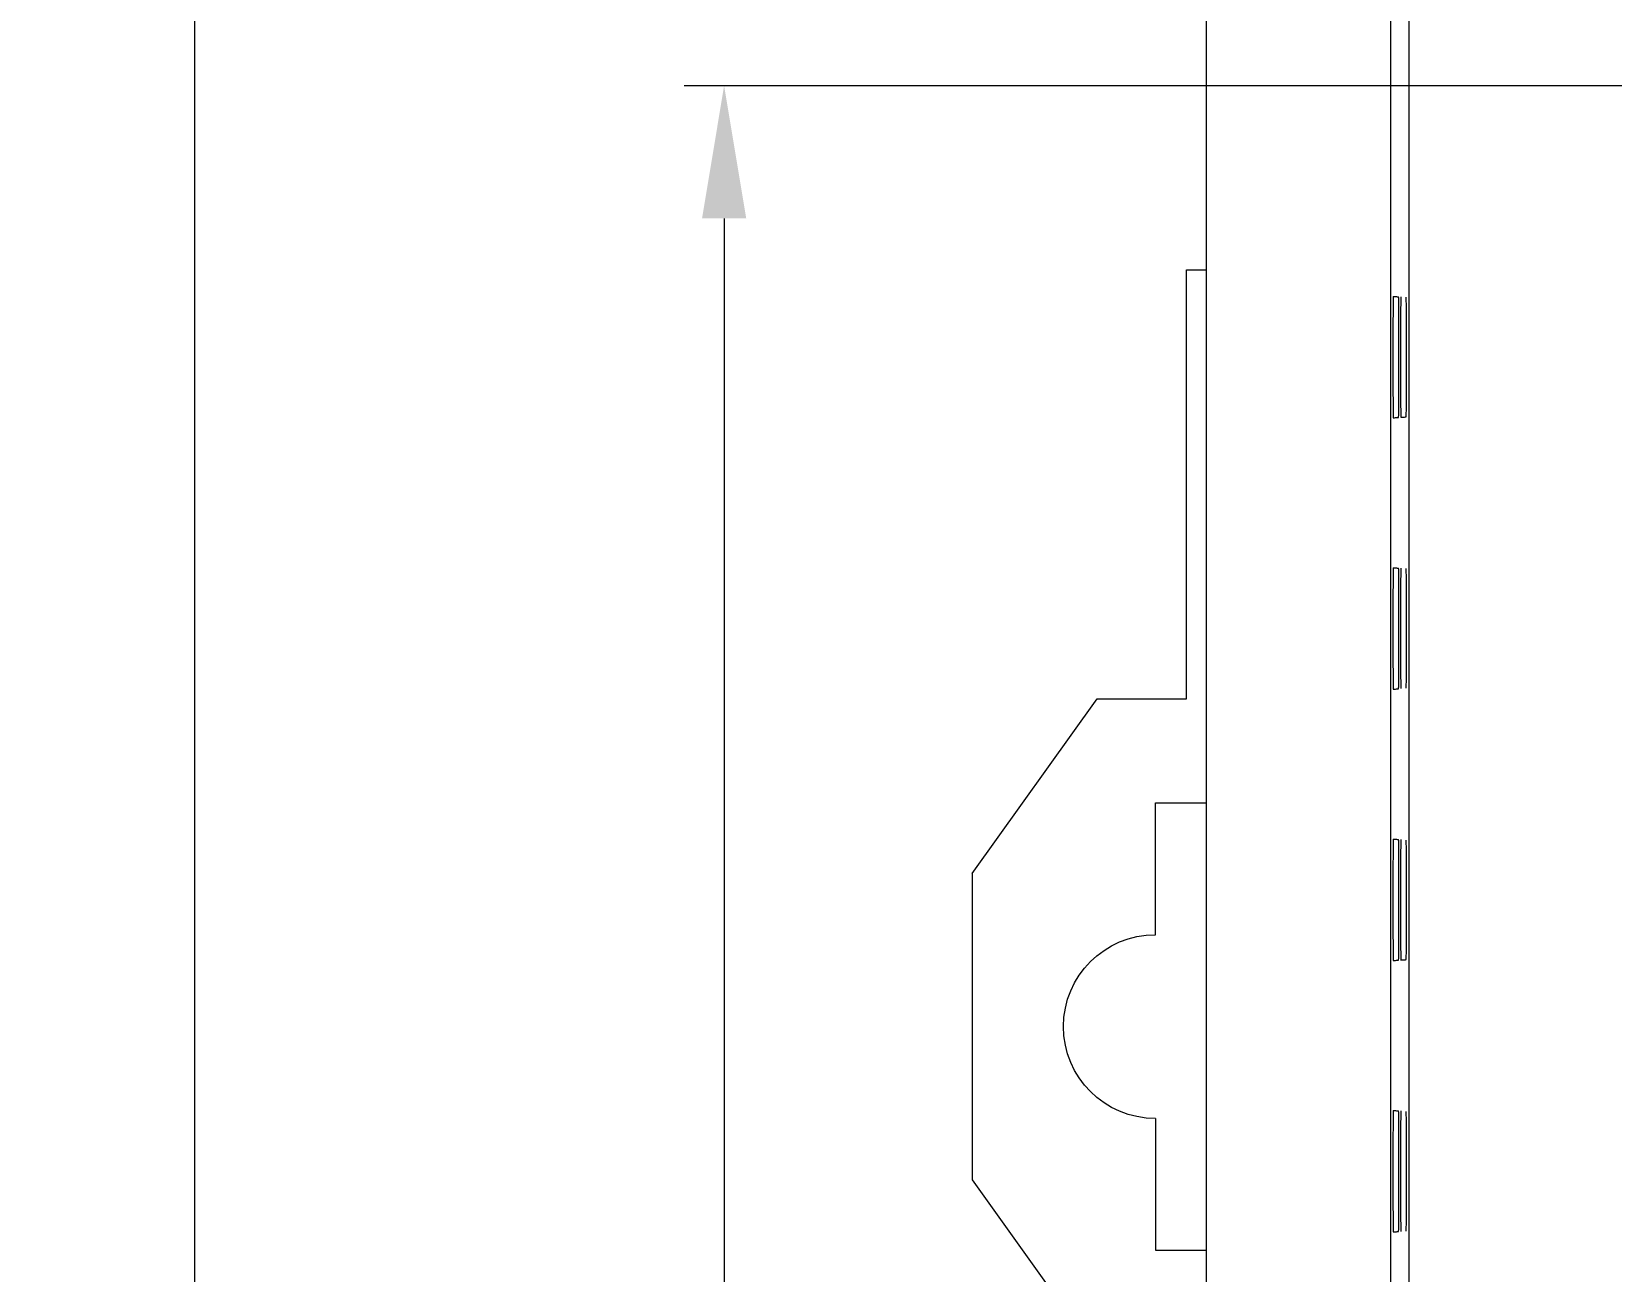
# Model space of a CAD drawing. Header units: millimetres. Extents: x -195 to 1349, y 148 to 750.
# Drawn here: x 743.33 to 769.52, y 466.57 to 487.13 of the extents above; entities that cross this region are included whole.
import ezdxf

# ---------------------------------------------------------------- set-up
doc = ezdxf.new("R2010")
doc.units = ezdxf.units.MM
doc.layers.get('0').update_dxf_attribs({"linetype": 'CONTINUOUS'})
doc.layers.get('Defpoints').update_dxf_attribs({"linetype": 'CONTINUOUS'})
doc.layers.add('4', color=7, linetype='CONTINUOUS', true_color=0xffffff)
doc.layers.add('55', color=7, linetype='CONTINUOUS', true_color=0xffffff)
doc.styles.add('ROMANC', font='romanc.shx', dxfattribs={"bigfont": 'gbcbig.shx'})
doc.dimstyles.new('YanXiu', dxfattribs={"dimtxt": 3.5, "dimasz": 2.2, "dimexe": 0.66, "dimexo": 0.66, "dimgap": 0.66, "dimtad": 0, "dimdec": 1, "dimdsep": 46, "dimtxsty": 'ROMANC', "dimcen": 0, "dimclrd": 131, "dimclre": 131, "dimclrt": 42, "dimazin": 2, "dimtfac": 1, "dimtdec": 1, "dimtofl": 0, "dimtmove": 0, "dimatfit": 3, "dimfxl": 1, "dimlwd": 5, "dimlwe": 5, "dimarcsym": 0})

# ---------------------------------------------------------------- blocks, each defined once
blk = doc.blocks.new('*D41')
at = {"color": 131, "lineweight": 5, "transparency": 16777216}
for p, q in [((783.379, 486.235), (754.151, 486.235)), ((754.811, 484.035), (754.811, 410.145)), ((754.811, 326.435), (754.811, 400.325)), ((784.75, 324.235), (754.151, 324.235))]:
    blk.add_line(p, q, dxfattribs=at)
at = {"color": 131, "lineweight": 18, "transparency": 16777216}
for points in [[(754.445, 484.035), (755.178, 484.035), (754.811, 486.235)], [(754.445, 326.435), (755.178, 326.435), (754.811, 324.235)]]:
    blk.add_solid(points, dxfattribs=at)
at = {"layer": 'Defpoints', "color": 0, "lineweight": 18, "transparency": 16777216}
for p in [(784.039, 486.235), (754.811, 324.235), (785.41, 324.235)]:
    blk.add_point(p, dxfattribs=at)
at = {"color": 42, "lineweight": 18, "transparency": 16777216, "insert": (754.811, 405.235), "char_height": 3.5, "attachment_point": 5, "rotation": 90, "style": 'ROMANC'}
blk.add_mtext('162', dxfattribs=at)
blk = doc.blocks.new('*D42')
at = {"color": 131, "lineweight": 5, "transparency": 16777216}
for p, q in [((768.139, 491.231), (745.371, 491.231)), ((746.031, 489.031), (746.031, 410.145)), ((746.031, 321.439), (746.031, 400.325)), ((768.139, 319.239), (745.371, 319.239))]:
    blk.add_line(p, q, dxfattribs=at)
at = {"color": 131, "lineweight": 18, "transparency": 16777216}
for points in [[(745.665, 489.031), (746.398, 489.031), (746.031, 491.231)], [(745.665, 321.439), (746.398, 321.439), (746.031, 319.239)]]:
    blk.add_solid(points, dxfattribs=at)
at = {"layer": 'Defpoints', "color": 0, "lineweight": 18, "transparency": 16777216}
for p in [(768.799, 491.231), (746.031, 319.239), (768.799, 319.239)]:
    blk.add_point(p, dxfattribs=at)
at = {"color": 42, "lineweight": 18, "transparency": 16777216, "insert": (746.031, 405.235), "char_height": 3.5, "attachment_point": 5, "rotation": 90, "style": 'ROMANC'}
blk.add_mtext('172', dxfattribs=at)
blk = doc.blocks.new('*D43')
at = {"color": 131, "lineweight": 5, "transparency": 16777216}
for p, q in [((779.094, 499.735), (739.1, 499.735)), ((739.76, 497.535), (739.76, 410.145)), ((739.76, 312.935), (739.76, 400.325)), ((779.784, 310.735), (739.1, 310.735))]:
    blk.add_line(p, q, dxfattribs=at)
at = {"color": 131, "lineweight": 18, "transparency": 16777216}
for points in [[(739.393, 497.535), (740.126, 497.535), (739.76, 499.735)], [(739.393, 312.935), (740.126, 312.935), (739.76, 310.735)]]:
    blk.add_solid(points, dxfattribs=at)
at = {"layer": 'Defpoints', "color": 0, "lineweight": 18, "transparency": 16777216}
for p in [(739.76, 499.735), (779.754, 499.735), (780.444, 310.735)]:
    blk.add_point(p, dxfattribs=at)
at = {"color": 42, "lineweight": 18, "transparency": 16777216, "insert": (739.76, 405.235), "char_height": 3.5, "attachment_point": 5, "rotation": 90, "style": 'ROMANC'}
blk.add_mtext('189', dxfattribs=at)
blk = doc.blocks.new('*D44')
at = {"color": 131, "lineweight": 5, "transparency": 16777216}
for p, q in [((764.4, 505.033), (730.865, 505.033)), ((731.525, 502.833), (731.525, 410.395)), ((731.525, 307.638), (731.525, 400.075)), ((764.4, 305.438), (730.865, 305.438))]:
    blk.add_line(p, q, dxfattribs=at)
at = {"color": 131, "lineweight": 18, "transparency": 16777216}
for points in [[(731.159, 502.833), (731.892, 502.833), (731.525, 505.033)], [(731.159, 307.638), (731.892, 307.638), (731.525, 305.438)]]:
    blk.add_solid(points, dxfattribs=at)
at = {"layer": 'Defpoints', "color": 0, "lineweight": 18, "transparency": 16777216}
for p in [(765.06, 505.033), (731.525, 305.438), (765.06, 305.438)]:
    blk.add_point(p, dxfattribs=at)
at = {"color": 42, "lineweight": 18, "transparency": 16777216, "insert": (731.525, 405.235), "char_height": 3.5, "attachment_point": 5, "rotation": 90, "style": 'ROMANC'}
blk.add_mtext('200', dxfattribs=at)

msp = doc.modelspace()

# ---------------------------------------------------------------- linework, layer by layer
at = {"layer": '4', "color": 7, "linetype": 'Continuous', "lineweight": 18}
for p, q in [((762.807, 317.039), (762.807, 493.431)), ((765.857, 492.781), (765.857, 317.689))]:
    msp.add_line(p, q, dxfattribs=at)
for points, knots in [([(766.165, 457.985), (766.165, 458.13), (766.165, 458.274), (766.165, 469.239), (766.165, 480.061), (766.165, 490.882)], [0, 0, 0, 0, 0.013153, 0.013153, 1, 1, 1, 1]), ([(765.903, 482.742), (765.902, 482.742), (765.902, 482.736), (765.901, 482.717), (765.901, 482.709), (765.901, 482.695), (765.901, 482.689), (765.901, 482.678), (765.901, 482.672), (765.9, 482.653), (765.9, 482.625), (765.9, 482.591), (765.9, 482.564), (765.899, 482.555), (765.899, 482.535), (765.899, 482.525), (765.899, 482.493), (765.899, 482.471), (765.899, 482.401), (765.898, 482.351), (765.898, 482.282), (765.898, 482.268), (765.898, 482.239), (765.898, 482.225), (765.898, 482.181), (765.898, 482.152), (765.898, 482.091), (765.898, 482.06), (765.897, 482.013), (765.897, 481.997), (765.897, 481.965), (765.897, 481.949), (765.897, 481.9), (765.897, 481.835), (765.897, 481.769), (765.897, 481.703), (765.897, 481.67), (765.897, 481.621), (765.897, 481.604), (765.897, 481.572), (765.897, 481.49), (765.898, 481.412), (765.898, 481.336), (765.898, 481.32), (765.898, 481.29), (765.898, 481.276), (765.898, 481.232), (765.898, 481.204), (765.898, 481.122), (765.899, 481.071), (765.899, 481.012), (765.899, 481), (765.899, 480.978), (765.899, 480.968), (765.899, 480.936), (765.899, 480.917), (765.9, 480.88), (765.9, 480.863), (765.9, 480.832), (765.9, 480.818), (765.901, 480.792), (765.901, 480.77), (765.901, 480.754), (765.902, 480.741), (765.902, 480.736), (765.902, 480.73), (765.902, 480.728), (765.903, 480.728)], [0, 0, 0, 0, 0.0625, 0.0625, 0.09375, 0.09375, 0.109375, 0.109375, 0.125, 0.125, 0.15625, 0.1875, 0.1875, 0.203125, 0.203125, 0.21875, 0.21875, 0.25, 0.25, 0.3125, 0.3125, 0.328125, 0.328125, 0.34375, 0.34375, 0.375, 0.375, 0.40625, 0.40625, 0.421875, 0.421875, 0.4375, 0.4375, 0.46875, 0.5, 0.5, 0.53125, 0.53125, 0.546875, 0.546875, 0.5625, 0.625, 0.625, 0.640625, 0.640625, 0.65625, 0.65625, 0.6875, 0.6875, 0.75, 0.75, 0.765625, 0.765625, 0.78125, 0.78125, 0.8125, 0.8125, 0.84375, 0.84375, 0.875, 0.875, 0.90625, 0.9375, 0.9375, 0.96875, 0.96875, 1, 1, 1, 1]), ([(765.903, 482.742), (765.916, 482.741), (765.929, 482.741), (765.952, 482.739), (765.961, 482.738), (765.977, 482.737), (765.984, 482.737), (765.992, 482.736)], [0, 0, 0, 0, 0.448296, 0.448296, 0.75351, 0.75351, 1, 1, 1, 1]), ([(765.992, 480.734), (765.992, 480.735), (765.992, 480.741), (765.993, 480.76), (765.993, 480.768), (765.993, 480.787), (765.994, 480.798), (765.994, 480.823), (765.994, 480.851), (765.994, 480.885), (765.995, 480.912), (765.995, 480.921), (765.995, 480.941), (765.995, 480.951), (765.995, 480.983), (765.995, 481.005), (765.996, 481.074), (765.996, 481.124), (765.996, 481.192), (765.996, 481.206), (765.996, 481.235), (765.996, 481.249), (765.996, 481.292), (765.997, 481.322), (765.997, 481.382), (765.997, 481.413), (765.997, 481.46), (765.997, 481.475), (765.997, 481.507), (765.997, 481.524), (765.997, 481.572), (765.997, 481.637), (765.997, 481.702), (765.997, 481.767), (765.997, 481.8), (765.997, 481.849), (765.997, 481.865), (765.997, 481.898), (765.997, 481.979), (765.997, 482.057), (765.997, 482.132), (765.997, 482.147), (765.996, 482.177), (765.996, 482.192), (765.996, 482.236), (765.996, 482.264), (765.996, 482.345), (765.996, 482.396), (765.995, 482.454), (765.995, 482.465), (765.995, 482.487), (765.995, 482.498), (765.995, 482.529), (765.995, 482.549), (765.994, 482.585), (765.994, 482.602), (765.994, 482.633), (765.994, 482.647), (765.994, 482.672), (765.993, 482.694), (765.993, 482.71), (765.993, 482.723), (765.992, 482.728), (765.992, 482.735), (765.992, 482.736), (765.992, 482.736)], [0, 0, 0, 0, 0.0625, 0.0625, 0.09375, 0.09375, 0.125, 0.125, 0.15625, 0.1875, 0.1875, 0.203125, 0.203125, 0.21875, 0.21875, 0.25, 0.25, 0.3125, 0.3125, 0.328125, 0.328125, 0.34375, 0.34375, 0.375, 0.375, 0.40625, 0.40625, 0.421875, 0.421875, 0.4375, 0.4375, 0.46875, 0.5, 0.5, 0.53125, 0.53125, 0.546875, 0.546875, 0.5625, 0.625, 0.625, 0.640625, 0.640625, 0.65625, 0.65625, 0.6875, 0.6875, 0.75, 0.75, 0.765625, 0.765625, 0.78125, 0.78125, 0.8125, 0.8125, 0.84375, 0.84375, 0.875, 0.875, 0.90625, 0.9375, 0.9375, 0.96875, 0.96875, 1, 1, 1, 1]), ([(766.028, 482.734), (766.028, 482.734), (766.028, 482.727), (766.027, 482.708), (766.027, 482.7), (766.027, 482.686), (766.027, 482.681), (766.026, 482.67), (766.026, 482.664), (766.026, 482.645), (766.026, 482.617), (766.026, 482.584), (766.025, 482.557), (766.025, 482.547), (766.025, 482.528), (766.025, 482.518), (766.025, 482.486), (766.025, 482.464), (766.024, 482.395), (766.024, 482.345), (766.024, 482.277), (766.024, 482.263), (766.024, 482.235), (766.024, 482.221), (766.024, 482.177), (766.024, 482.148), (766.023, 482.088), (766.023, 482.057), (766.023, 482.01), (766.023, 481.995), (766.023, 481.963), (766.023, 481.947), (766.023, 481.898), (766.023, 481.834), (766.023, 481.769), (766.023, 481.704), (766.023, 481.671), (766.023, 481.622), (766.023, 481.606), (766.023, 481.573), (766.023, 481.492), (766.023, 481.415), (766.023, 481.339), (766.024, 481.324), (766.024, 481.294), (766.024, 481.28), (766.024, 481.236), (766.024, 481.208), (766.024, 481.127), (766.024, 481.077), (766.025, 481.018), (766.025, 481.007), (766.025, 480.985), (766.025, 480.974), (766.025, 480.943), (766.025, 480.924), (766.026, 480.888), (766.026, 480.871), (766.026, 480.84), (766.026, 480.826), (766.026, 480.801), (766.027, 480.779), (766.027, 480.763), (766.027, 480.75), (766.028, 480.745), (766.028, 480.739), (766.028, 480.737), (766.028, 480.737)], [0, 0, 0, 0, 0.0625, 0.0625, 0.09375, 0.09375, 0.109375, 0.109375, 0.125, 0.125, 0.15625, 0.1875, 0.1875, 0.203125, 0.203125, 0.21875, 0.21875, 0.25, 0.25, 0.3125, 0.3125, 0.328125, 0.328125, 0.34375, 0.34375, 0.375, 0.375, 0.40625, 0.40625, 0.421875, 0.421875, 0.4375, 0.4375, 0.46875, 0.5, 0.5, 0.53125, 0.53125, 0.546875, 0.546875, 0.5625, 0.625, 0.625, 0.640625, 0.640625, 0.65625, 0.65625, 0.6875, 0.6875, 0.75, 0.75, 0.765625, 0.765625, 0.78125, 0.78125, 0.8125, 0.8125, 0.84375, 0.84375, 0.875, 0.875, 0.90625, 0.9375, 0.9375, 0.96875, 0.96875, 1, 1, 1, 1]), ([(766.117, 480.743), (766.118, 480.743), (766.118, 480.75), (766.119, 480.769), (766.119, 480.776), (766.119, 480.795), (766.119, 480.806), (766.12, 480.831), (766.12, 480.859), (766.12, 480.892), (766.12, 480.919), (766.12, 480.929), (766.121, 480.948), (766.121, 480.958), (766.121, 480.989), (766.121, 481.011), (766.121, 481.08), (766.122, 481.13), (766.122, 481.197), (766.122, 481.211), (766.122, 481.239), (766.122, 481.253), (766.122, 481.296), (766.122, 481.325), (766.122, 481.385), (766.122, 481.416), (766.122, 481.462), (766.122, 481.478), (766.123, 481.509), (766.123, 481.525), (766.123, 481.573), (766.123, 481.638), (766.123, 481.702), (766.123, 481.767), (766.123, 481.799), (766.123, 481.848), (766.123, 481.864), (766.123, 481.897), (766.123, 481.977), (766.122, 482.054), (766.122, 482.129), (766.122, 482.144), (766.122, 482.173), (766.122, 482.188), (766.122, 482.231), (766.122, 482.259), (766.122, 482.34), (766.121, 482.39), (766.121, 482.448), (766.121, 482.459), (766.121, 482.481), (766.121, 482.491), (766.121, 482.522), (766.12, 482.542), (766.12, 482.578), (766.12, 482.594), (766.12, 482.625), (766.12, 482.639), (766.119, 482.664), (766.119, 482.686), (766.119, 482.702), (766.118, 482.714), (766.118, 482.719), (766.118, 482.726), (766.118, 482.727), (766.117, 482.727)], [0, 0, 0, 0, 0.0625, 0.0625, 0.09375, 0.09375, 0.125, 0.125, 0.15625, 0.1875, 0.1875, 0.203125, 0.203125, 0.21875, 0.21875, 0.25, 0.25, 0.3125, 0.3125, 0.328125, 0.328125, 0.34375, 0.34375, 0.375, 0.375, 0.40625, 0.40625, 0.421875, 0.421875, 0.4375, 0.4375, 0.46875, 0.5, 0.5, 0.53125, 0.53125, 0.546875, 0.546875, 0.5625, 0.625, 0.625, 0.640625, 0.640625, 0.65625, 0.65625, 0.6875, 0.6875, 0.75, 0.75, 0.765625, 0.765625, 0.78125, 0.78125, 0.8125, 0.8125, 0.84375, 0.84375, 0.875, 0.875, 0.90625, 0.9375, 0.9375, 0.96875, 0.96875, 1, 1, 1, 1]), ([(765.903, 480.728), (765.916, 480.729), (765.929, 480.73), (765.952, 480.732), (765.961, 480.732), (765.977, 480.733), (765.984, 480.734), (765.992, 480.734)], [0, 0, 0, 0, 0.448295, 0.448295, 0.75351, 0.75351, 1, 1, 1, 1]), ([(766.028, 480.737), (766.04, 480.738), (766.052, 480.739), (766.073, 480.74), (766.082, 480.741), (766.1, 480.742), (766.109, 480.743), (766.117, 480.743)], [0, 0, 0, 0, 0.406541, 0.406541, 0.703271, 0.703271, 1, 1, 1, 1]), ([(765.903, 478.242), (765.902, 478.242), (765.902, 478.236), (765.901, 478.217), (765.901, 478.209), (765.901, 478.195), (765.901, 478.189), (765.901, 478.178), (765.901, 478.172), (765.9, 478.153), (765.9, 478.125), (765.9, 478.091), (765.9, 478.064), (765.899, 478.055), (765.899, 478.035), (765.899, 478.025), (765.899, 477.993), (765.899, 477.971), (765.899, 477.901), (765.898, 477.851), (765.898, 477.782), (765.898, 477.768), (765.898, 477.739), (765.898, 477.725), (765.898, 477.681), (765.898, 477.652), (765.898, 477.591), (765.898, 477.56), (765.897, 477.513), (765.897, 477.497), (765.897, 477.465), (765.897, 477.449), (765.897, 477.4), (765.897, 477.335), (765.897, 477.269), (765.897, 477.203), (765.897, 477.17), (765.897, 477.121), (765.897, 477.104), (765.897, 477.072), (765.897, 476.99), (765.898, 476.912), (765.898, 476.836), (765.898, 476.82), (765.898, 476.79), (765.898, 476.776), (765.898, 476.732), (765.898, 476.704), (765.898, 476.622), (765.899, 476.571), (765.899, 476.512), (765.899, 476.5), (765.899, 476.478), (765.899, 476.468), (765.899, 476.436), (765.899, 476.417), (765.9, 476.38), (765.9, 476.363), (765.9, 476.332), (765.9, 476.318), (765.901, 476.292), (765.901, 476.27), (765.901, 476.254), (765.902, 476.241), (765.902, 476.236), (765.902, 476.23), (765.902, 476.228), (765.903, 476.228)], [0, 0, 0, 0, 0.0625, 0.0625, 0.09375, 0.09375, 0.109375, 0.109375, 0.125, 0.125, 0.15625, 0.1875, 0.1875, 0.203125, 0.203125, 0.21875, 0.21875, 0.25, 0.25, 0.3125, 0.3125, 0.328125, 0.328125, 0.34375, 0.34375, 0.375, 0.375, 0.40625, 0.40625, 0.421875, 0.421875, 0.4375, 0.4375, 0.46875, 0.5, 0.5, 0.53125, 0.53125, 0.546875, 0.546875, 0.5625, 0.625, 0.625, 0.640625, 0.640625, 0.65625, 0.65625, 0.6875, 0.6875, 0.75, 0.75, 0.765625, 0.765625, 0.78125, 0.78125, 0.8125, 0.8125, 0.84375, 0.84375, 0.875, 0.875, 0.90625, 0.9375, 0.9375, 0.96875, 0.96875, 1, 1, 1, 1]), ([(765.903, 478.242), (765.916, 478.241), (765.929, 478.241), (765.952, 478.239), (765.961, 478.238), (765.977, 478.237), (765.984, 478.237), (765.992, 478.236)], [0, 0, 0, 0, 0.448296, 0.448296, 0.75351, 0.75351, 1, 1, 1, 1]), ([(765.992, 476.234), (765.992, 476.235), (765.992, 476.241), (765.993, 476.26), (765.993, 476.268), (765.993, 476.287), (765.994, 476.298), (765.994, 476.323), (765.994, 476.351), (765.994, 476.385), (765.995, 476.412), (765.995, 476.421), (765.995, 476.441), (765.995, 476.451), (765.995, 476.483), (765.995, 476.505), (765.996, 476.574), (765.996, 476.624), (765.996, 476.692), (765.996, 476.706), (765.996, 476.735), (765.996, 476.749), (765.996, 476.792), (765.997, 476.822), (765.997, 476.882), (765.997, 476.913), (765.997, 476.96), (765.997, 476.975), (765.997, 477.007), (765.997, 477.024), (765.997, 477.072), (765.997, 477.137), (765.997, 477.202), (765.997, 477.267), (765.997, 477.3), (765.997, 477.349), (765.997, 477.365), (765.997, 477.398), (765.997, 477.479), (765.997, 477.557), (765.997, 477.632), (765.997, 477.647), (765.996, 477.677), (765.996, 477.692), (765.996, 477.736), (765.996, 477.764), (765.996, 477.845), (765.996, 477.896), (765.995, 477.954), (765.995, 477.965), (765.995, 477.987), (765.995, 477.998), (765.995, 478.029), (765.995, 478.049), (765.994, 478.085), (765.994, 478.102), (765.994, 478.133), (765.994, 478.147), (765.994, 478.172), (765.993, 478.194), (765.993, 478.21), (765.993, 478.223), (765.992, 478.228), (765.992, 478.235), (765.992, 478.236), (765.992, 478.236)], [0, 0, 0, 0, 0.0625, 0.0625, 0.09375, 0.09375, 0.125, 0.125, 0.15625, 0.1875, 0.1875, 0.203125, 0.203125, 0.21875, 0.21875, 0.25, 0.25, 0.3125, 0.3125, 0.328125, 0.328125, 0.34375, 0.34375, 0.375, 0.375, 0.40625, 0.40625, 0.421875, 0.421875, 0.4375, 0.4375, 0.46875, 0.5, 0.5, 0.53125, 0.53125, 0.546875, 0.546875, 0.5625, 0.625, 0.625, 0.640625, 0.640625, 0.65625, 0.65625, 0.6875, 0.6875, 0.75, 0.75, 0.765625, 0.765625, 0.78125, 0.78125, 0.8125, 0.8125, 0.84375, 0.84375, 0.875, 0.875, 0.90625, 0.9375, 0.9375, 0.96875, 0.96875, 1, 1, 1, 1]), ([(766.028, 478.234), (766.028, 478.234), (766.028, 478.227), (766.027, 478.208), (766.027, 478.2), (766.027, 478.186), (766.027, 478.181), (766.026, 478.17), (766.026, 478.164), (766.026, 478.145), (766.026, 478.117), (766.026, 478.084), (766.025, 478.057), (766.025, 478.047), (766.025, 478.028), (766.025, 478.018), (766.025, 477.986), (766.025, 477.964), (766.024, 477.895), (766.024, 477.845), (766.024, 477.777), (766.024, 477.763), (766.024, 477.735), (766.024, 477.721), (766.024, 477.677), (766.024, 477.648), (766.023, 477.588), (766.023, 477.557), (766.023, 477.51), (766.023, 477.495), (766.023, 477.463), (766.023, 477.447), (766.023, 477.398), (766.023, 477.334), (766.023, 477.269), (766.023, 477.204), (766.023, 477.171), (766.023, 477.122), (766.023, 477.106), (766.023, 477.073), (766.023, 476.992), (766.023, 476.915), (766.023, 476.839), (766.024, 476.824), (766.024, 476.794), (766.024, 476.78), (766.024, 476.736), (766.024, 476.708), (766.024, 476.627), (766.024, 476.577), (766.025, 476.518), (766.025, 476.507), (766.025, 476.485), (766.025, 476.474), (766.025, 476.443), (766.025, 476.424), (766.026, 476.388), (766.026, 476.371), (766.026, 476.34), (766.026, 476.326), (766.026, 476.301), (766.027, 476.279), (766.027, 476.263), (766.027, 476.25), (766.028, 476.245), (766.028, 476.239), (766.028, 476.237), (766.028, 476.237)], [0, 0, 0, 0, 0.0625, 0.0625, 0.09375, 0.09375, 0.109375, 0.109375, 0.125, 0.125, 0.15625, 0.1875, 0.1875, 0.203125, 0.203125, 0.21875, 0.21875, 0.25, 0.25, 0.3125, 0.3125, 0.328125, 0.328125, 0.34375, 0.34375, 0.375, 0.375, 0.40625, 0.40625, 0.421875, 0.421875, 0.4375, 0.4375, 0.46875, 0.5, 0.5, 0.53125, 0.53125, 0.546875, 0.546875, 0.5625, 0.625, 0.625, 0.640625, 0.640625, 0.65625, 0.65625, 0.6875, 0.6875, 0.75, 0.75, 0.765625, 0.765625, 0.78125, 0.78125, 0.8125, 0.8125, 0.84375, 0.84375, 0.875, 0.875, 0.90625, 0.9375, 0.9375, 0.96875, 0.96875, 1, 1, 1, 1]), ([(766.117, 476.243), (766.118, 476.243), (766.118, 476.25), (766.119, 476.269), (766.119, 476.276), (766.119, 476.295), (766.119, 476.306), (766.12, 476.331), (766.12, 476.359), (766.12, 476.392), (766.12, 476.419), (766.12, 476.429), (766.121, 476.448), (766.121, 476.458), (766.121, 476.489), (766.121, 476.511), (766.121, 476.58), (766.122, 476.63), (766.122, 476.697), (766.122, 476.711), (766.122, 476.739), (766.122, 476.753), (766.122, 476.796), (766.122, 476.825), (766.122, 476.885), (766.122, 476.916), (766.122, 476.962), (766.122, 476.978), (766.123, 477.009), (766.123, 477.025), (766.123, 477.073), (766.123, 477.138), (766.123, 477.202), (766.123, 477.267), (766.123, 477.299), (766.123, 477.348), (766.123, 477.364), (766.123, 477.397), (766.123, 477.477), (766.122, 477.554), (766.122, 477.629), (766.122, 477.644), (766.122, 477.673), (766.122, 477.688), (766.122, 477.731), (766.122, 477.759), (766.122, 477.84), (766.121, 477.89), (766.121, 477.948), (766.121, 477.959), (766.121, 477.981), (766.121, 477.991), (766.121, 478.022), (766.12, 478.042), (766.12, 478.078), (766.12, 478.094), (766.12, 478.125), (766.12, 478.139), (766.119, 478.164), (766.119, 478.186), (766.119, 478.202), (766.118, 478.214), (766.118, 478.219), (766.118, 478.226), (766.118, 478.227), (766.117, 478.227)], [0, 0, 0, 0, 0.0625, 0.0625, 0.09375, 0.09375, 0.125, 0.125, 0.15625, 0.1875, 0.1875, 0.203125, 0.203125, 0.21875, 0.21875, 0.25, 0.25, 0.3125, 0.3125, 0.328125, 0.328125, 0.34375, 0.34375, 0.375, 0.375, 0.40625, 0.40625, 0.421875, 0.421875, 0.4375, 0.4375, 0.46875, 0.5, 0.5, 0.53125, 0.53125, 0.546875, 0.546875, 0.5625, 0.625, 0.625, 0.640625, 0.640625, 0.65625, 0.65625, 0.6875, 0.6875, 0.75, 0.75, 0.765625, 0.765625, 0.78125, 0.78125, 0.8125, 0.8125, 0.84375, 0.84375, 0.875, 0.875, 0.90625, 0.9375, 0.9375, 0.96875, 0.96875, 1, 1, 1, 1]), ([(765.903, 476.228), (765.916, 476.229), (765.929, 476.23), (765.952, 476.232), (765.961, 476.232), (765.977, 476.233), (765.984, 476.234), (765.992, 476.234)], [0, 0, 0, 0, 0.448295, 0.448295, 0.75351, 0.75351, 1, 1, 1, 1]), ([(765.903, 473.742), (765.902, 473.742), (765.902, 473.736), (765.901, 473.717), (765.901, 473.709), (765.901, 473.695), (765.901, 473.689), (765.901, 473.678), (765.901, 473.672), (765.9, 473.653), (765.9, 473.625), (765.9, 473.591), (765.9, 473.564), (765.899, 473.555), (765.899, 473.535), (765.899, 473.525), (765.899, 473.493), (765.899, 473.471), (765.899, 473.401), (765.898, 473.351), (765.898, 473.282), (765.898, 473.268), (765.898, 473.239), (765.898, 473.225), (765.898, 473.181), (765.898, 473.152), (765.898, 473.091), (765.898, 473.06), (765.897, 473.013), (765.897, 472.997), (765.897, 472.965), (765.897, 472.949), (765.897, 472.9), (765.897, 472.835), (765.897, 472.769), (765.897, 472.703), (765.897, 472.67), (765.897, 472.621), (765.897, 472.604), (765.897, 472.572), (765.897, 472.49), (765.898, 472.412), (765.898, 472.336), (765.898, 472.32), (765.898, 472.29), (765.898, 472.276), (765.898, 472.232), (765.898, 472.204), (765.898, 472.122), (765.899, 472.071), (765.899, 472.012), (765.899, 472), (765.899, 471.978), (765.899, 471.968), (765.899, 471.936), (765.899, 471.917), (765.9, 471.88), (765.9, 471.863), (765.9, 471.832), (765.9, 471.818), (765.901, 471.792), (765.901, 471.77), (765.901, 471.754), (765.902, 471.741), (765.902, 471.736), (765.902, 471.73), (765.902, 471.728), (765.903, 471.728)], [0, 0, 0, 0, 0.0625, 0.0625, 0.09375, 0.09375, 0.109375, 0.109375, 0.125, 0.125, 0.15625, 0.1875, 0.1875, 0.203125, 0.203125, 0.21875, 0.21875, 0.25, 0.25, 0.3125, 0.3125, 0.328125, 0.328125, 0.34375, 0.34375, 0.375, 0.375, 0.40625, 0.40625, 0.421875, 0.421875, 0.4375, 0.4375, 0.46875, 0.5, 0.5, 0.53125, 0.53125, 0.546875, 0.546875, 0.5625, 0.625, 0.625, 0.640625, 0.640625, 0.65625, 0.65625, 0.6875, 0.6875, 0.75, 0.75, 0.765625, 0.765625, 0.78125, 0.78125, 0.8125, 0.8125, 0.84375, 0.84375, 0.875, 0.875, 0.90625, 0.9375, 0.9375, 0.96875, 0.96875, 1, 1, 1, 1]), ([(765.903, 473.742), (765.916, 473.741), (765.929, 473.741), (765.952, 473.739), (765.961, 473.738), (765.977, 473.737), (765.984, 473.737), (765.992, 473.736)], [0, 0, 0, 0, 0.448296, 0.448296, 0.75351, 0.75351, 1, 1, 1, 1]), ([(765.992, 471.734), (765.992, 471.735), (765.992, 471.741), (765.993, 471.76), (765.993, 471.768), (765.993, 471.787), (765.994, 471.798), (765.994, 471.823), (765.994, 471.851), (765.994, 471.885), (765.995, 471.912), (765.995, 471.921), (765.995, 471.941), (765.995, 471.951), (765.995, 471.983), (765.995, 472.005), (765.996, 472.074), (765.996, 472.124), (765.996, 472.192), (765.996, 472.206), (765.996, 472.235), (765.996, 472.249), (765.996, 472.292), (765.997, 472.322), (765.997, 472.382), (765.997, 472.413), (765.997, 472.46), (765.997, 472.475), (765.997, 472.507), (765.997, 472.524), (765.997, 472.572), (765.997, 472.637), (765.997, 472.702), (765.997, 472.767), (765.997, 472.8), (765.997, 472.849), (765.997, 472.865), (765.997, 472.898), (765.997, 472.979), (765.997, 473.057), (765.997, 473.132), (765.997, 473.147), (765.996, 473.177), (765.996, 473.192), (765.996, 473.236), (765.996, 473.264), (765.996, 473.345), (765.996, 473.396), (765.995, 473.454), (765.995, 473.465), (765.995, 473.487), (765.995, 473.498), (765.995, 473.529), (765.995, 473.549), (765.994, 473.585), (765.994, 473.602), (765.994, 473.633), (765.994, 473.647), (765.994, 473.672), (765.993, 473.694), (765.993, 473.71), (765.993, 473.723), (765.992, 473.728), (765.992, 473.735), (765.992, 473.736), (765.992, 473.736)], [0, 0, 0, 0, 0.0625, 0.0625, 0.09375, 0.09375, 0.125, 0.125, 0.15625, 0.1875, 0.1875, 0.203125, 0.203125, 0.21875, 0.21875, 0.25, 0.25, 0.3125, 0.3125, 0.328125, 0.328125, 0.34375, 0.34375, 0.375, 0.375, 0.40625, 0.40625, 0.421875, 0.421875, 0.4375, 0.4375, 0.46875, 0.5, 0.5, 0.53125, 0.53125, 0.546875, 0.546875, 0.5625, 0.625, 0.625, 0.640625, 0.640625, 0.65625, 0.65625, 0.6875, 0.6875, 0.75, 0.75, 0.765625, 0.765625, 0.78125, 0.78125, 0.8125, 0.8125, 0.84375, 0.84375, 0.875, 0.875, 0.90625, 0.9375, 0.9375, 0.96875, 0.96875, 1, 1, 1, 1]), ([(766.028, 473.734), (766.028, 473.734), (766.028, 473.727), (766.027, 473.708), (766.027, 473.7), (766.027, 473.686), (766.027, 473.681), (766.026, 473.67), (766.026, 473.664), (766.026, 473.645), (766.026, 473.617), (766.026, 473.584), (766.025, 473.557), (766.025, 473.547), (766.025, 473.528), (766.025, 473.518), (766.025, 473.486), (766.025, 473.464), (766.024, 473.395), (766.024, 473.345), (766.024, 473.277), (766.024, 473.263), (766.024, 473.235), (766.024, 473.221), (766.024, 473.177), (766.024, 473.148), (766.023, 473.088), (766.023, 473.057), (766.023, 473.01), (766.023, 472.995), (766.023, 472.963), (766.023, 472.947), (766.023, 472.898), (766.023, 472.834), (766.023, 472.769), (766.023, 472.704), (766.023, 472.671), (766.023, 472.622), (766.023, 472.606), (766.023, 472.573), (766.023, 472.492), (766.023, 472.415), (766.023, 472.339), (766.024, 472.324), (766.024, 472.294), (766.024, 472.28), (766.024, 472.236), (766.024, 472.208), (766.024, 472.127), (766.024, 472.077), (766.025, 472.018), (766.025, 472.007), (766.025, 471.985), (766.025, 471.974), (766.025, 471.943), (766.025, 471.924), (766.026, 471.888), (766.026, 471.871), (766.026, 471.84), (766.026, 471.826), (766.026, 471.801), (766.027, 471.779), (766.027, 471.763), (766.027, 471.75), (766.028, 471.745), (766.028, 471.739), (766.028, 471.737), (766.028, 471.737)], [0, 0, 0, 0, 0.0625, 0.0625, 0.09375, 0.09375, 0.109375, 0.109375, 0.125, 0.125, 0.15625, 0.1875, 0.1875, 0.203125, 0.203125, 0.21875, 0.21875, 0.25, 0.25, 0.3125, 0.3125, 0.328125, 0.328125, 0.34375, 0.34375, 0.375, 0.375, 0.40625, 0.40625, 0.421875, 0.421875, 0.4375, 0.4375, 0.46875, 0.5, 0.5, 0.53125, 0.53125, 0.546875, 0.546875, 0.5625, 0.625, 0.625, 0.640625, 0.640625, 0.65625, 0.65625, 0.6875, 0.6875, 0.75, 0.75, 0.765625, 0.765625, 0.78125, 0.78125, 0.8125, 0.8125, 0.84375, 0.84375, 0.875, 0.875, 0.90625, 0.9375, 0.9375, 0.96875, 0.96875, 1, 1, 1, 1]), ([(766.117, 471.743), (766.118, 471.743), (766.118, 471.75), (766.119, 471.769), (766.119, 471.776), (766.119, 471.795), (766.119, 471.806), (766.12, 471.831), (766.12, 471.859), (766.12, 471.892), (766.12, 471.919), (766.12, 471.929), (766.121, 471.948), (766.121, 471.958), (766.121, 471.989), (766.121, 472.011), (766.121, 472.08), (766.122, 472.13), (766.122, 472.197), (766.122, 472.211), (766.122, 472.239), (766.122, 472.253), (766.122, 472.296), (766.122, 472.325), (766.122, 472.385), (766.122, 472.416), (766.122, 472.462), (766.122, 472.478), (766.123, 472.509), (766.123, 472.525), (766.123, 472.573), (766.123, 472.638), (766.123, 472.702), (766.123, 472.767), (766.123, 472.799), (766.123, 472.848), (766.123, 472.864), (766.123, 472.897), (766.123, 472.977), (766.122, 473.054), (766.122, 473.129), (766.122, 473.144), (766.122, 473.173), (766.122, 473.188), (766.122, 473.231), (766.122, 473.259), (766.122, 473.34), (766.121, 473.39), (766.121, 473.448), (766.121, 473.459), (766.121, 473.481), (766.121, 473.491), (766.121, 473.522), (766.12, 473.542), (766.12, 473.578), (766.12, 473.594), (766.12, 473.625), (766.12, 473.639), (766.119, 473.664), (766.119, 473.686), (766.119, 473.702), (766.118, 473.714), (766.118, 473.719), (766.118, 473.726), (766.118, 473.727), (766.117, 473.727)], [0, 0, 0, 0, 0.0625, 0.0625, 0.09375, 0.09375, 0.125, 0.125, 0.15625, 0.1875, 0.1875, 0.203125, 0.203125, 0.21875, 0.21875, 0.25, 0.25, 0.3125, 0.3125, 0.328125, 0.328125, 0.34375, 0.34375, 0.375, 0.375, 0.40625, 0.40625, 0.421875, 0.421875, 0.4375, 0.4375, 0.46875, 0.5, 0.5, 0.53125, 0.53125, 0.546875, 0.546875, 0.5625, 0.625, 0.625, 0.640625, 0.640625, 0.65625, 0.65625, 0.6875, 0.6875, 0.75, 0.75, 0.765625, 0.765625, 0.78125, 0.78125, 0.8125, 0.8125, 0.84375, 0.84375, 0.875, 0.875, 0.90625, 0.9375, 0.9375, 0.96875, 0.96875, 1, 1, 1, 1]), ([(765.903, 471.728), (765.916, 471.729), (765.929, 471.73), (765.952, 471.732), (765.961, 471.732), (765.977, 471.733), (765.984, 471.734), (765.992, 471.734)], [0, 0, 0, 0, 0.448295, 0.448295, 0.75351, 0.75351, 1, 1, 1, 1]), ([(766.028, 471.737), (766.04, 471.738), (766.052, 471.739), (766.073, 471.74), (766.082, 471.741), (766.1, 471.742), (766.109, 471.743), (766.117, 471.743)], [0, 0, 0, 0, 0.406541, 0.406541, 0.703271, 0.703271, 1, 1, 1, 1]), ([(765.903, 469.242), (765.902, 469.242), (765.902, 469.236), (765.901, 469.217), (765.901, 469.209), (765.901, 469.195), (765.901, 469.189), (765.901, 469.178), (765.901, 469.172), (765.9, 469.153), (765.9, 469.125), (765.9, 469.091), (765.9, 469.064), (765.899, 469.055), (765.899, 469.035), (765.899, 469.025), (765.899, 468.993), (765.899, 468.971), (765.899, 468.901), (765.898, 468.851), (765.898, 468.782), (765.898, 468.768), (765.898, 468.739), (765.898, 468.725), (765.898, 468.681), (765.898, 468.652), (765.898, 468.591), (765.898, 468.56), (765.897, 468.513), (765.897, 468.497), (765.897, 468.465), (765.897, 468.449), (765.897, 468.4), (765.897, 468.335), (765.897, 468.269), (765.897, 468.203), (765.897, 468.17), (765.897, 468.121), (765.897, 468.104), (765.897, 468.072), (765.897, 467.99), (765.898, 467.912), (765.898, 467.836), (765.898, 467.82), (765.898, 467.79), (765.898, 467.776), (765.898, 467.732), (765.898, 467.704), (765.898, 467.622), (765.899, 467.571), (765.899, 467.512), (765.899, 467.5), (765.899, 467.478), (765.899, 467.468), (765.899, 467.436), (765.899, 467.417), (765.9, 467.38), (765.9, 467.363), (765.9, 467.332), (765.9, 467.318), (765.901, 467.292), (765.901, 467.27), (765.901, 467.254), (765.902, 467.241), (765.902, 467.236), (765.902, 467.23), (765.902, 467.228), (765.903, 467.228)], [0, 0, 0, 0, 0.0625, 0.0625, 0.09375, 0.09375, 0.109375, 0.109375, 0.125, 0.125, 0.15625, 0.1875, 0.1875, 0.203125, 0.203125, 0.21875, 0.21875, 0.25, 0.25, 0.3125, 0.3125, 0.328125, 0.328125, 0.34375, 0.34375, 0.375, 0.375, 0.40625, 0.40625, 0.421875, 0.421875, 0.4375, 0.4375, 0.46875, 0.5, 0.5, 0.53125, 0.53125, 0.546875, 0.546875, 0.5625, 0.625, 0.625, 0.640625, 0.640625, 0.65625, 0.65625, 0.6875, 0.6875, 0.75, 0.75, 0.765625, 0.765625, 0.78125, 0.78125, 0.8125, 0.8125, 0.84375, 0.84375, 0.875, 0.875, 0.90625, 0.9375, 0.9375, 0.96875, 0.96875, 1, 1, 1, 1]), ([(765.903, 469.242), (765.916, 469.241), (765.929, 469.241), (765.952, 469.239), (765.961, 469.238), (765.977, 469.237), (765.984, 469.237), (765.992, 469.236)], [0, 0, 0, 0, 0.448296, 0.448296, 0.75351, 0.75351, 1, 1, 1, 1]), ([(765.992, 467.234), (765.992, 467.235), (765.992, 467.241), (765.993, 467.26), (765.993, 467.268), (765.993, 467.287), (765.994, 467.298), (765.994, 467.323), (765.994, 467.351), (765.994, 467.385), (765.995, 467.412), (765.995, 467.421), (765.995, 467.441), (765.995, 467.451), (765.995, 467.483), (765.995, 467.505), (765.996, 467.574), (765.996, 467.624), (765.996, 467.692), (765.996, 467.706), (765.996, 467.735), (765.996, 467.749), (765.996, 467.792), (765.997, 467.822), (765.997, 467.882), (765.997, 467.913), (765.997, 467.96), (765.997, 467.975), (765.997, 468.007), (765.997, 468.024), (765.997, 468.072), (765.997, 468.137), (765.997, 468.202), (765.997, 468.267), (765.997, 468.3), (765.997, 468.349), (765.997, 468.365), (765.997, 468.398), (765.997, 468.479), (765.997, 468.557), (765.997, 468.632), (765.997, 468.647), (765.996, 468.677), (765.996, 468.692), (765.996, 468.736), (765.996, 468.764), (765.996, 468.845), (765.996, 468.896), (765.995, 468.954), (765.995, 468.965), (765.995, 468.987), (765.995, 468.998), (765.995, 469.029), (765.995, 469.049), (765.994, 469.085), (765.994, 469.102), (765.994, 469.133), (765.994, 469.147), (765.994, 469.172), (765.993, 469.194), (765.993, 469.21), (765.993, 469.223), (765.992, 469.228), (765.992, 469.235), (765.992, 469.236), (765.992, 469.236)], [0, 0, 0, 0, 0.0625, 0.0625, 0.09375, 0.09375, 0.125, 0.125, 0.15625, 0.1875, 0.1875, 0.203125, 0.203125, 0.21875, 0.21875, 0.25, 0.25, 0.3125, 0.3125, 0.328125, 0.328125, 0.34375, 0.34375, 0.375, 0.375, 0.40625, 0.40625, 0.421875, 0.421875, 0.4375, 0.4375, 0.46875, 0.5, 0.5, 0.53125, 0.53125, 0.546875, 0.546875, 0.5625, 0.625, 0.625, 0.640625, 0.640625, 0.65625, 0.65625, 0.6875, 0.6875, 0.75, 0.75, 0.765625, 0.765625, 0.78125, 0.78125, 0.8125, 0.8125, 0.84375, 0.84375, 0.875, 0.875, 0.90625, 0.9375, 0.9375, 0.96875, 0.96875, 1, 1, 1, 1]), ([(766.028, 469.234), (766.028, 469.234), (766.028, 469.227), (766.027, 469.208), (766.027, 469.2), (766.027, 469.186), (766.027, 469.181), (766.026, 469.17), (766.026, 469.164), (766.026, 469.145), (766.026, 469.117), (766.026, 469.084), (766.025, 469.057), (766.025, 469.047), (766.025, 469.028), (766.025, 469.018), (766.025, 468.986), (766.025, 468.964), (766.024, 468.895), (766.024, 468.845), (766.024, 468.777), (766.024, 468.763), (766.024, 468.735), (766.024, 468.721), (766.024, 468.677), (766.024, 468.648), (766.023, 468.588), (766.023, 468.557), (766.023, 468.51), (766.023, 468.495), (766.023, 468.463), (766.023, 468.447), (766.023, 468.398), (766.023, 468.334), (766.023, 468.269), (766.023, 468.204), (766.023, 468.171), (766.023, 468.122), (766.023, 468.106), (766.023, 468.073), (766.023, 467.992), (766.023, 467.915), (766.023, 467.839), (766.024, 467.824), (766.024, 467.794), (766.024, 467.78), (766.024, 467.736), (766.024, 467.708), (766.024, 467.627), (766.024, 467.577), (766.025, 467.518), (766.025, 467.507), (766.025, 467.485), (766.025, 467.474), (766.025, 467.443), (766.025, 467.424), (766.026, 467.388), (766.026, 467.371), (766.026, 467.34), (766.026, 467.326), (766.026, 467.301), (766.027, 467.279), (766.027, 467.263), (766.027, 467.25), (766.028, 467.245), (766.028, 467.239), (766.028, 467.237), (766.028, 467.237)], [0, 0, 0, 0, 0.0625, 0.0625, 0.09375, 0.09375, 0.109375, 0.109375, 0.125, 0.125, 0.15625, 0.1875, 0.1875, 0.203125, 0.203125, 0.21875, 0.21875, 0.25, 0.25, 0.3125, 0.3125, 0.328125, 0.328125, 0.34375, 0.34375, 0.375, 0.375, 0.40625, 0.40625, 0.421875, 0.421875, 0.4375, 0.4375, 0.46875, 0.5, 0.5, 0.53125, 0.53125, 0.546875, 0.546875, 0.5625, 0.625, 0.625, 0.640625, 0.640625, 0.65625, 0.65625, 0.6875, 0.6875, 0.75, 0.75, 0.765625, 0.765625, 0.78125, 0.78125, 0.8125, 0.8125, 0.84375, 0.84375, 0.875, 0.875, 0.90625, 0.9375, 0.9375, 0.96875, 0.96875, 1, 1, 1, 1]), ([(766.117, 467.243), (766.118, 467.243), (766.118, 467.25), (766.119, 467.269), (766.119, 467.276), (766.119, 467.295), (766.119, 467.306), (766.12, 467.331), (766.12, 467.359), (766.12, 467.392), (766.12, 467.419), (766.12, 467.429), (766.121, 467.448), (766.121, 467.458), (766.121, 467.489), (766.121, 467.511), (766.121, 467.58), (766.122, 467.63), (766.122, 467.697), (766.122, 467.711), (766.122, 467.739), (766.122, 467.753), (766.122, 467.796), (766.122, 467.825), (766.122, 467.885), (766.122, 467.916), (766.122, 467.962), (766.122, 467.978), (766.123, 468.009), (766.123, 468.025), (766.123, 468.073), (766.123, 468.138), (766.123, 468.202), (766.123, 468.267), (766.123, 468.299), (766.123, 468.348), (766.123, 468.364), (766.123, 468.397), (766.123, 468.477), (766.122, 468.554), (766.122, 468.629), (766.122, 468.644), (766.122, 468.673), (766.122, 468.688), (766.122, 468.731), (766.122, 468.759), (766.122, 468.84), (766.121, 468.89), (766.121, 468.948), (766.121, 468.959), (766.121, 468.981), (766.121, 468.991), (766.121, 469.022), (766.12, 469.042), (766.12, 469.078), (766.12, 469.094), (766.12, 469.125), (766.12, 469.139), (766.119, 469.164), (766.119, 469.186), (766.119, 469.202), (766.118, 469.214), (766.118, 469.219), (766.118, 469.226), (766.118, 469.227), (766.117, 469.227)], [0, 0, 0, 0, 0.0625, 0.0625, 0.09375, 0.09375, 0.125, 0.125, 0.15625, 0.1875, 0.1875, 0.203125, 0.203125, 0.21875, 0.21875, 0.25, 0.25, 0.3125, 0.3125, 0.328125, 0.328125, 0.34375, 0.34375, 0.375, 0.375, 0.40625, 0.40625, 0.421875, 0.421875, 0.4375, 0.4375, 0.46875, 0.5, 0.5, 0.53125, 0.53125, 0.546875, 0.546875, 0.5625, 0.625, 0.625, 0.640625, 0.640625, 0.65625, 0.65625, 0.6875, 0.6875, 0.75, 0.75, 0.765625, 0.765625, 0.78125, 0.78125, 0.8125, 0.8125, 0.84375, 0.84375, 0.875, 0.875, 0.90625, 0.9375, 0.9375, 0.96875, 0.96875, 1, 1, 1, 1]), ([(765.903, 467.228), (765.916, 467.229), (765.929, 467.23), (765.952, 467.232), (765.961, 467.232), (765.977, 467.233), (765.984, 467.234), (765.992, 467.234)], [0, 0, 0, 0, 0.448295, 0.448295, 0.75351, 0.75351, 1, 1, 1, 1])]:
    msp.add_open_spline(points, degree=3, knots=knots, dxfattribs=at)
at = {"layer": '55', "color": 7, "linetype": 'Continuous', "lineweight": 18}
for p, q in [((762.477, 483.181), (762.807, 483.181)), ((762.477, 476.069), (762.477, 483.181)), ((758.921, 473.173), (760.995, 476.069)), ((760.995, 476.069), (762.477, 476.069)), ((761.961, 474.341), (762.807, 474.341)), ((761.961, 472.157), (761.961, 474.341)), ((758.921, 473.173), (758.921, 468.093)), ((761.961, 469.109), (761.961, 466.925)), ((758.921, 468.093), (760.995, 465.197)), ((761.961, 466.925), (762.807, 466.925))]:
    msp.add_line(p, q, dxfattribs=at)
at = {"layer": '55', "color": 7, "linetype": 'Continuous', "lineweight": 18, "extrusion": (0, 0, -1)}
msp.add_arc((-761.961, 470.633), 1.524, 270, 90, dxfattribs=at)

# ---------------------------------------------------------------- dimensions: what is measured, and where the dimension line sits
at = {"lineweight": 18}
dim = msp.add_linear_dim(base=(731.525, 305.438), p1=(765.06, 505.033), p2=(765.06, 305.438), angle=90, text='200', dimstyle='YanXiu', dxfattribs=at)
dim.commit()
dim.dimension.update_dxf_attribs({"geometry": '*D44', "text_midpoint": (731.525, 405.235)})
for base, p1, p2, picture, middle in [((739.76, 499.735), (780.444, 310.735), (779.754, 499.735), '*D43', (739.76, 405.235)), ((746.031, 319.239), (768.799, 491.231), (768.799, 319.239), '*D42', (746.031, 405.235)), ((754.811, 324.235), (784.039, 486.235), (785.41, 324.235), '*D41', (754.811, 405.235))]:
    dim = msp.add_linear_dim(base=base, p1=p1, p2=p2, angle=90, dimstyle='YanXiu', dxfattribs=at)
    dim.commit()
    dim.dimension.update_dxf_attribs({"geometry": picture, "text_midpoint": middle})

doc.saveas('drawing.dxf')
